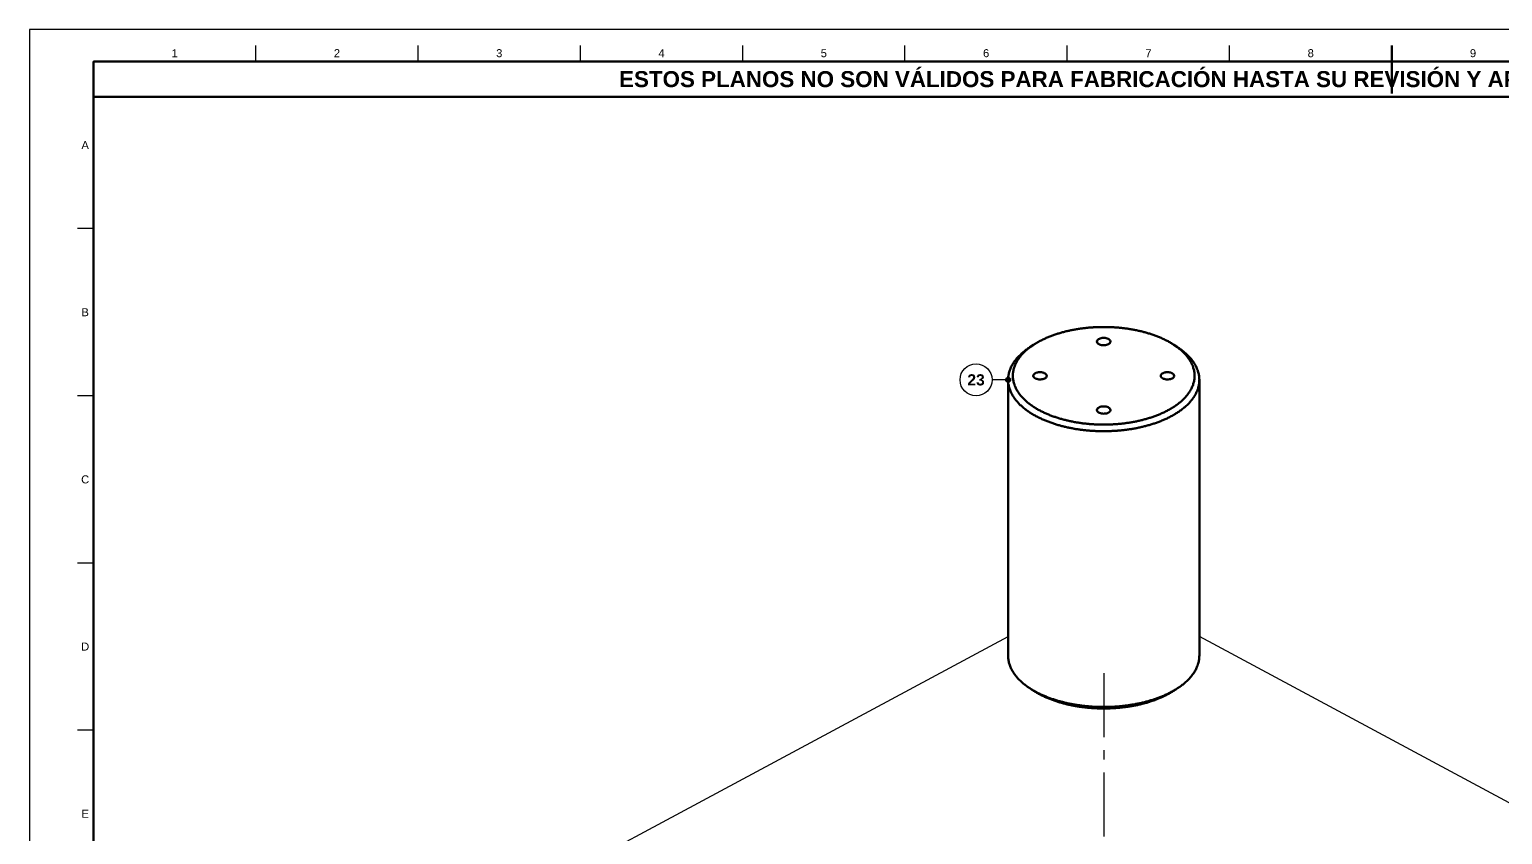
# Model space of a CAD drawing. Header units: millimetres. Extents: x 0 to 841, y 0 to 594.
# Drawn here: x 0 to 460.1, y 342.7 to 594 of the extents above; entities that cross this region are included whole.
import ezdxf
from ezdxf.enums import TextEntityAlignment as Align

# ---------------------------------------------------------------- set-up
doc = ezdxf.new("R2010")
doc.units = ezdxf.units.MM
doc.linetypes.add('EJE', pattern=[31, 20, -4, 3, -4])
for name, color, linetype, lineweight in [('ACH', 7, 'CONTINUOUS', 13), ('COTA', 7, 'CONTINUOUS', 25), ('EJE', 7, 'EJE', 25), ('FINA', 7, 'CONTINUOUS', 25), ('MARCO', 7, 'CONTINUOUS', 70), ('TXT', 7, 'CONTINUOUS', 25), ('VIS', 7, 'CONTINUOUS', 50)]:
    doc.layers.add(name, color=color, linetype=linetype, lineweight=lineweight)
doc.styles.add('STD', font='LiberationSans-Regular.ttf')
doc.styles.add('STDB', font='LiberationSans-Bold.ttf')

msp = doc.modelspace()

# ---------------------------------------------------------------- hatches: boundary and pattern name
at = {"layer": 'ACH'}
h = msp.add_hatch(color=7, dxfattribs=at)
h.dxf.hatch_style = 1
h.paths.add_polyline_path([(306.43, 484.63), (306.2, 485.19), (305.63, 485.43), (305.07, 485.19), (304.83, 484.63), (305.07, 484.06), (305.63, 483.83), (306.2, 484.06)])

# ---------------------------------------------------------------- linework, layer by layer
at = {"layer": 'COTA'}
msp.add_line((305.63, 484.63), (300.63, 484.63), dxfattribs=at)
msp.add_circle((305.63, 484.63), 0.8, dxfattribs=at)
at = {"layer": 'EJE'}
msp.add_line((335.5, 393.07), (335.5, 275.48), dxfattribs=at)
at = {"layer": 'FINA'}
for p, q in [((70.69, 584), (70.69, 589)), ((121.38, 584), (121.38, 589)), ((172.06, 584), (172.06, 589)), ((222.75, 584), (222.75, 589)), ((273.44, 584), (273.44, 589)), ((324.12, 584), (324.12, 589)), ((374.81, 584), (374.81, 589)), ((425.5, 584), (425.5, 589)), ((20, 531.82), (15, 531.82)), ((20, 479.64), (15, 479.64)), ((20, 427.45), (15, 427.45)), ((20, 375.27), (15, 375.27))]:
    msp.add_line(p, q, dxfattribs=at)
msp.add_lwpolyline([(0, 0), (841, 0), (841, 594), (0, 594)], close=True, dxfattribs=at)
for points in [[(357.39, 495.58), (357.14, 495.74), (356.88, 495.9), (356.63, 496.06), (356.37, 496.21), (356.11, 496.36), (355.85, 496.5), (355.59, 496.65), (355.32, 496.79), (355.06, 496.93), (354.79, 497.06), (354.52, 497.19), (354.25, 497.32), (353.98, 497.45), (353.71, 497.57), (353.44, 497.69), (353.16, 497.81), (352.89, 497.93), (352.61, 498.04), (352.33, 498.15), (352.05, 498.26), (351.77, 498.37), (351.49, 498.47), (351.21, 498.57), (350.93, 498.67), (350.65, 498.77), (350.36, 498.86), (350.08, 498.96), (349.8, 499.05), (349.51, 499.14), (349.22, 499.22), (348.94, 499.31), (348.65, 499.39), (348.36, 499.47), (348.07, 499.54), (347.78, 499.62), (347.49, 499.69), (347.2, 499.77), (346.91, 499.84), (346.62, 499.9), (346.33, 499.97), (346.04, 500.03), (345.74, 500.09), (345.45, 500.15), (345.16, 500.21), (344.86, 500.27), (344.57, 500.32), (344.28, 500.37), (343.98, 500.43), (343.69, 500.47), (343.39, 500.52), (343.1, 500.57), (342.8, 500.61), (342.5, 500.65), (342.21, 500.69), (341.91, 500.73), (341.61, 500.76), (341.32, 500.8), (341.02, 500.83), (340.72, 500.86), (340.43, 500.89), (340.13, 500.92), (339.83, 500.94), (339.53, 500.97), (339.23, 500.99), (338.94, 501.01), (338.64, 501.03), (338.34, 501.05), (338.04, 501.06), (337.74, 501.07), (337.44, 501.09), (337.14, 501.1), (336.85, 501.1), (336.55, 501.11), (336.25, 501.12), (335.95, 501.12), (335.65, 501.12), (335.35, 501.12), (335.05, 501.12), (334.75, 501.12), (334.45, 501.11), (334.15, 501.1), (333.86, 501.1), (333.56, 501.09), (333.26, 501.07), (332.96, 501.06), (332.66, 501.05), (332.36, 501.03), (332.06, 501.01), (331.77, 500.99), (331.47, 500.97), (331.17, 500.94), (330.87, 500.92), (330.57, 500.89), (330.28, 500.86), (329.98, 500.83), (329.68, 500.8), (329.39, 500.76), (329.09, 500.73), (328.79, 500.69), (328.5, 500.65), (328.2, 500.61), (327.9, 500.57), (327.61, 500.52), (327.31, 500.47), (327.02, 500.43), (326.72, 500.37), (326.43, 500.32), (326.14, 500.27), (325.84, 500.21), (325.55, 500.15), (325.26, 500.09), (324.96, 500.03), (324.67, 499.97), (324.38, 499.9), (324.09, 499.84), (323.8, 499.77), (323.51, 499.69), (323.22, 499.62), (322.93, 499.54), (322.64, 499.47), (322.35, 499.39), (322.06, 499.31), (321.78, 499.22), (321.49, 499.14), (321.2, 499.05), (320.92, 498.96), (320.64, 498.86), (320.35, 498.77), (320.07, 498.67), (319.79, 498.57), (319.51, 498.47), (319.23, 498.37), (318.95, 498.26), (318.67, 498.15), (318.39, 498.04), (318.11, 497.93), (317.84, 497.81), (317.56, 497.69), (317.29, 497.57), (317.02, 497.45), (316.75, 497.32), (316.48, 497.19), (316.21, 497.06), (315.94, 496.93), (315.68, 496.79), (315.41, 496.65), (315.15, 496.5), (314.89, 496.36), (314.63, 496.21), (314.37, 496.06), (314.12, 495.9), (313.86, 495.74), (313.61, 495.58)], [(333.38, 496.58), (333.46, 496.87), (333.64, 497.12), (333.88, 497.31), (334.15, 497.45), (334.44, 497.56), (334.74, 497.64), (335.04, 497.69), (335.35, 497.71), (335.65, 497.71), (335.96, 497.69), (336.26, 497.64), (336.56, 497.56), (336.85, 497.45), (337.12, 497.31), (337.36, 497.12), (337.54, 496.87), (337.62, 496.58)], [(312.46, 494.83), (312.21, 494.66), (311.95, 494.49), (311.7, 494.32), (311.46, 494.14), (311.21, 493.96), (310.97, 493.78), (310.73, 493.59), (310.49, 493.4), (310.26, 493.2), (310.03, 493), (309.8, 492.8), (309.58, 492.59), (309.36, 492.38), (309.14, 492.17), (308.93, 491.95), (308.72, 491.73), (308.51, 491.5), (308.31, 491.27), (308.12, 491.03), (307.93, 490.8), (307.75, 490.55), (307.57, 490.31), (307.39, 490.05), (307.23, 489.8), (307.07, 489.54), (306.91, 489.28), (306.77, 489.01), (306.63, 488.74), (306.5, 488.46), (306.38, 488.18), (306.26, 487.9), (306.15, 487.62), (306.06, 487.33), (305.97, 487.03), (305.89, 486.74), (305.82, 486.44), (305.77, 486.14), (305.72, 485.84), (305.68, 485.54), (305.65, 485.24), (305.64, 484.93), (305.63, 484.63)], [(313.61, 495.58), (313.36, 495.42), (313.12, 495.25), (312.87, 495.08), (312.63, 494.9), (312.39, 494.72), (312.15, 494.54), (311.91, 494.36), (311.68, 494.17), (311.45, 493.97), (311.23, 493.78), (311.01, 493.58), (310.79, 493.37), (310.57, 493.16), (310.36, 492.95), (310.15, 492.74), (309.95, 492.52), (309.75, 492.29), (309.56, 492.06), (309.37, 491.83), (309.19, 491.59), (309.01, 491.35), (308.84, 491.11), (308.68, 490.86), (308.52, 490.6), (308.37, 490.34), (308.22, 490.08), (308.08, 489.82), (307.96, 489.55), (307.83, 489.27), (307.72, 489), (307.62, 488.71), (307.52, 488.43), (307.44, 488.14), (307.36, 487.85), (307.3, 487.56), (307.24, 487.27), (307.2, 486.97), (307.16, 486.67), (307.14, 486.38), (307.13, 486.08), (307.13, 485.78), (307.14, 485.48), (307.16, 485.18), (307.19, 484.88), (307.23, 484.59), (307.28, 484.29), (307.34, 484), (307.42, 483.71), (307.5, 483.42), (307.59, 483.14), (307.69, 482.85), (307.8, 482.58), (307.92, 482.3), (308.05, 482.03), (308.18, 481.76), (308.33, 481.5), (308.48, 481.24), (308.63, 480.99), (308.8, 480.73), (308.97, 480.49), (309.14, 480.25), (309.32, 480.01), (309.51, 479.77), (309.7, 479.54), (309.9, 479.32), (310.1, 479.1), (310.31, 478.88), (310.52, 478.67), (310.73, 478.46), (310.95, 478.25), (311.17, 478.05), (311.39, 477.85), (311.62, 477.66), (311.85, 477.47), (312.09, 477.28), (312.32, 477.1), (312.56, 476.92), (312.81, 476.74), (313.05, 476.57), (313.3, 476.4), (313.55, 476.24), (313.8, 476.07), (314.05, 475.91), (314.31, 475.76), (314.56, 475.6), (314.82, 475.45), (315.08, 475.31), (315.35, 475.16), (315.61, 475.02), (315.88, 474.88), (316.14, 474.75), (316.41, 474.62), (316.68, 474.49), (316.95, 474.36), (317.22, 474.23), (317.5, 474.11), (317.77, 473.99), (318.05, 473.88), (318.32, 473.76), (318.6, 473.65), (318.88, 473.54), (319.16, 473.43), (319.44, 473.33), (319.72, 473.23), (320, 473.13), (320.29, 473.03), (320.57, 472.93), (320.85, 472.84), (321.14, 472.75), (321.42, 472.66), (321.71, 472.57), (322, 472.49), (322.29, 472.41), (322.57, 472.33), (322.86, 472.25), (323.15, 472.17), (323.44, 472.1), (323.73, 472.02), (324.02, 471.95), (324.32, 471.89), (324.61, 471.82), (324.9, 471.76), (325.19, 471.69), (325.49, 471.63), (325.78, 471.58), (326.07, 471.52), (326.37, 471.46), (326.66, 471.41), (326.96, 471.36), (327.25, 471.31), (327.55, 471.26), (327.84, 471.22), (328.14, 471.17), (328.44, 471.13), (328.73, 471.09), (329.03, 471.05), (329.33, 471.02), (329.62, 470.98), (329.92, 470.95), (330.22, 470.92), (330.52, 470.89), (330.82, 470.86), (331.11, 470.84), (331.41, 470.81), (331.71, 470.79), (332.01, 470.77), (332.31, 470.75), (332.61, 470.73), (332.91, 470.72), (333.2, 470.7), (333.5, 470.69), (333.8, 470.68), (334.1, 470.67), (334.4, 470.66), (334.7, 470.66), (335, 470.66), (335.3, 470.65), (335.6, 470.65), (335.9, 470.65), (336.2, 470.66), (336.5, 470.66), (336.8, 470.67), (337.09, 470.68), (337.39, 470.69), (337.69, 470.7), (337.99, 470.71), (338.29, 470.73), (338.59, 470.74), (338.89, 470.76), (339.19, 470.78), (339.49, 470.8), (339.78, 470.83), (340.08, 470.85), (340.38, 470.88), (340.68, 470.91), (340.98, 470.94), (341.27, 470.97), (341.57, 471.01), (341.87, 471.04), (342.17, 471.08), (342.46, 471.12), (342.76, 471.16), (343.05, 471.2), (343.35, 471.25), (343.65, 471.29), (343.94, 471.34), (344.24, 471.39), (344.53, 471.45), (344.83, 471.5), (345.12, 471.56), (345.41, 471.61), (345.71, 471.67), (346, 471.73), (346.29, 471.8), (346.58, 471.86), (346.88, 471.93), (347.17, 472), (347.46, 472.07), (347.75, 472.15), (348.04, 472.22), (348.33, 472.3), (348.62, 472.38), (348.9, 472.46), (349.19, 472.54), (349.48, 472.63), (349.76, 472.72), (350.05, 472.81), (350.33, 472.9), (350.62, 473), (350.9, 473.09), (351.18, 473.19), (351.46, 473.29), (351.75, 473.4), (352.03, 473.5), (352.3, 473.61), (352.58, 473.72), (352.86, 473.84), (353.13, 473.95), (353.41, 474.07), (353.68, 474.19), (353.96, 474.32), (354.23, 474.44), (354.5, 474.57), (354.77, 474.7), (355.03, 474.84), (355.3, 474.98), (355.56, 475.12)], [(313.61, 495.58), (312.46, 494.83)], [(337, 495.77), (336.7, 495.64), (336.4, 495.55), (336.09, 495.49), (335.77, 495.45), (335.45, 495.44), (335.13, 495.46), (334.81, 495.5), (334.5, 495.58), (334.2, 495.68), (333.91, 495.83), (333.66, 496.02), (333.46, 496.27), (333.38, 496.58)], [(337.62, 496.58), (337.59, 496.4), (337.52, 496.24), (337.42, 496.1), (337.29, 495.97), (337.15, 495.87), (337, 495.77)], [(355.56, 475.12), (355.83, 475.26), (356.09, 475.41), (356.35, 475.55), (356.61, 475.71), (356.87, 475.86), (357.12, 476.02), (357.37, 476.18), (357.63, 476.35), (357.87, 476.52), (358.12, 476.69), (358.36, 476.87), (358.61, 477.05), (358.84, 477.23), (359.08, 477.41), (359.31, 477.6), (359.54, 477.8), (359.77, 477.99), (359.99, 478.2), (360.21, 478.4), (360.43, 478.61), (360.64, 478.82), (360.85, 479.04), (361.05, 479.26), (361.25, 479.49), (361.44, 479.72), (361.63, 479.95), (361.81, 480.19), (361.99, 480.43), (362.16, 480.68), (362.33, 480.93), (362.49, 481.18), (362.64, 481.44), (362.79, 481.71), (362.92, 481.97), (363.05, 482.24), (363.17, 482.52), (363.29, 482.8), (363.39, 483.08), (363.48, 483.37), (363.57, 483.65), (363.64, 483.95), (363.71, 484.24), (363.76, 484.53), (363.81, 484.83), (363.84, 485.13), (363.86, 485.43), (363.87, 485.73), (363.87, 486.03), (363.86, 486.33), (363.84, 486.63), (363.81, 486.93), (363.77, 487.23), (363.71, 487.52), (363.65, 487.82), (363.57, 488.11), (363.49, 488.39), (363.39, 488.68), (363.29, 488.96), (363.18, 489.24), (363.06, 489.52), (362.93, 489.79), (362.79, 490.06), (362.65, 490.32), (362.5, 490.58), (362.34, 490.83), (362.17, 491.08), (362, 491.33), (361.82, 491.57), (361.64, 491.81), (361.45, 492.05), (361.26, 492.28), (361.06, 492.5), (360.86, 492.72), (360.65, 492.94), (360.44, 493.15), (360.22, 493.36), (360, 493.57), (359.78, 493.77), (359.55, 493.97), (359.32, 494.16), (359.09, 494.35), (358.86, 494.54), (358.62, 494.72), (358.38, 494.9), (358.13, 495.08), (357.89, 495.25), (357.64, 495.42), (357.39, 495.58)], [(357.39, 495.58), (358.54, 494.83)], [(365.37, 484.63), (365.36, 484.93), (365.35, 485.24), (365.32, 485.54), (365.28, 485.84), (365.23, 486.14), (365.18, 486.44), (365.11, 486.74), (365.03, 487.03), (364.94, 487.33), (364.85, 487.62), (364.74, 487.9), (364.62, 488.18), (364.5, 488.46), (364.37, 488.74), (364.23, 489.01), (364.09, 489.28), (363.93, 489.54), (363.77, 489.8), (363.61, 490.05), (363.43, 490.31), (363.25, 490.55), (363.07, 490.8), (362.88, 491.03), (362.69, 491.27), (362.49, 491.5), (362.28, 491.73), (362.07, 491.95), (361.86, 492.17), (361.64, 492.38), (361.42, 492.59), (361.2, 492.8), (360.97, 493), (360.74, 493.2), (360.51, 493.4), (360.27, 493.59), (360.03, 493.78), (359.79, 493.96), (359.54, 494.14), (359.3, 494.32), (359.05, 494.49), (358.79, 494.66), (358.54, 494.83)], [(305.63, 484.63), (305.64, 484.33), (305.65, 484.03), (305.68, 483.73), (305.71, 483.43), (305.76, 483.14), (305.82, 482.84), (305.88, 482.55), (305.96, 482.26), (306.04, 481.97), (306.14, 481.69), (306.24, 481.41), (306.35, 481.13), (306.47, 480.85), (306.6, 480.58), (306.73, 480.32), (306.87, 480.05), (307.02, 479.79), (307.18, 479.54), (307.34, 479.28), (307.51, 479.03), (307.68, 478.79), (307.86, 478.55), (308.04, 478.31), (308.23, 478.08), (308.43, 477.85), (308.63, 477.63), (308.83, 477.41), (309.04, 477.19), (309.25, 476.98), (309.46, 476.77), (309.68, 476.57), (309.9, 476.36), (310.13, 476.17), (310.36, 475.97), (310.59, 475.78), (310.82, 475.6), (311.06, 475.41), (311.3, 475.23), (311.54, 475.05), (311.78, 474.88), (312.03, 474.71), (312.28, 474.54), (312.53, 474.38), (312.78, 474.22), (313.04, 474.06), (313.29, 473.9), (313.55, 473.75), (313.81, 473.6), (314.07, 473.46), (314.33, 473.31), (314.6, 473.17), (314.86, 473.03), (315.13, 472.9), (315.4, 472.77), (315.67, 472.64), (315.94, 472.51), (316.21, 472.38), (316.49, 472.26), (316.76, 472.14), (317.04, 472.02), (317.31, 471.91), (317.59, 471.79), (317.87, 471.68), (318.15, 471.58), (318.43, 471.47), (318.71, 471.37), (318.99, 471.26), (319.27, 471.16), (319.56, 471.07), (319.84, 470.97), (320.13, 470.88), (320.41, 470.79), (320.7, 470.7), (320.98, 470.61), (321.27, 470.53), (321.56, 470.45), (321.85, 470.36), (322.14, 470.29), (322.43, 470.21), (322.72, 470.13), (323.01, 470.06), (323.3, 469.99), (323.59, 469.92), (323.88, 469.85), (324.17, 469.79), (324.47, 469.73), (324.76, 469.66), (325.05, 469.6), (325.35, 469.55), (325.64, 469.49), (325.94, 469.44), (326.23, 469.38), (326.53, 469.33), (326.82, 469.28), (327.12, 469.24), (327.41, 469.19), (327.71, 469.15), (328.01, 469.1), (328.3, 469.06), (328.6, 469.03), (328.9, 468.99), (329.2, 468.95), (329.49, 468.92), (329.79, 468.89), (330.09, 468.86), (330.39, 468.83), (330.69, 468.8), (330.98, 468.78), (331.28, 468.75), (331.58, 468.73), (331.88, 468.71), (332.18, 468.69), (332.48, 468.67), (332.78, 468.66), (333.08, 468.64), (333.38, 468.63), (333.68, 468.62), (333.98, 468.61), (334.28, 468.6), (334.57, 468.6), (334.87, 468.59), (335.17, 468.59), (335.47, 468.59), (335.77, 468.59), (336.07, 468.59), (336.37, 468.6), (336.67, 468.6), (336.97, 468.61), (337.27, 468.62), (337.57, 468.63), (337.87, 468.64), (338.17, 468.66), (338.47, 468.67), (338.77, 468.69), (339.07, 468.71), (339.37, 468.73), (339.66, 468.75), (339.96, 468.77), (340.26, 468.8), (340.56, 468.82), (340.86, 468.85), (341.16, 468.88), (341.45, 468.91), (341.75, 468.95), (342.05, 468.98), (342.35, 469.02), (342.64, 469.06), (342.94, 469.1), (343.24, 469.14), (343.53, 469.18), (343.83, 469.23), (344.13, 469.27), (344.42, 469.32), (344.72, 469.37), (345.01, 469.43), (345.31, 469.48), (345.6, 469.54), (345.89, 469.59), (346.19, 469.65), (346.48, 469.71), (346.77, 469.78), (347.07, 469.84), (347.36, 469.91), (347.65, 469.98), (347.94, 470.05), (348.23, 470.12), (348.52, 470.2), (348.81, 470.27), (349.1, 470.35), (349.39, 470.43), (349.68, 470.51), (349.97, 470.6), (350.25, 470.68), (350.54, 470.77), (350.82, 470.86), (351.11, 470.96), (351.39, 471.05), (351.68, 471.15), (351.96, 471.25), (352.24, 471.35), (352.52, 471.45), (352.8, 471.56), (353.08, 471.66), (353.36, 471.77), (353.64, 471.89), (353.92, 472), (354.19, 472.12), (354.47, 472.24), (354.74, 472.36), (355.01, 472.49), (355.28, 472.61), (355.55, 472.74), (355.82, 472.88), (356.09, 473.01), (356.36, 473.15), (356.62, 473.29)], [(305.63, 484.63), (305.63, 398.53)], [(313.47, 485.89), (313.55, 486.18), (313.73, 486.43), (313.97, 486.62), (314.24, 486.76), (314.53, 486.87), (314.82, 486.95), (315.13, 487), (315.43, 487.02), (315.74, 487.02), (316.05, 487), (316.35, 486.95), (316.65, 486.87), (316.94, 486.76), (317.21, 486.62), (317.45, 486.43), (317.63, 486.18), (317.7, 485.89)], [(317.08, 485.08), (316.79, 484.95), (316.49, 484.86), (316.17, 484.8), (315.86, 484.76), (315.54, 484.75), (315.22, 484.77), (314.9, 484.81), (314.59, 484.89), (314.29, 484.99), (314, 485.14), (313.75, 485.33), (313.55, 485.58), (313.47, 485.89)], [(317.7, 485.89), (317.68, 485.71), (317.61, 485.55), (317.5, 485.41), (317.38, 485.28), (317.24, 485.18), (317.08, 485.08)], [(353.3, 485.89), (353.37, 486.18), (353.55, 486.43), (353.79, 486.62), (354.06, 486.76), (354.35, 486.87), (354.65, 486.95), (354.95, 487), (355.26, 487.02), (355.57, 487.02), (355.87, 487), (356.18, 486.95), (356.47, 486.87), (356.76, 486.76), (357.03, 486.62), (357.27, 486.43), (357.45, 486.18), (357.53, 485.89)], [(356.91, 485.08), (356.62, 484.95), (356.31, 484.86), (356, 484.8), (355.68, 484.76), (355.36, 484.75), (355.04, 484.77), (354.72, 484.81), (354.41, 484.89), (354.11, 484.99), (353.83, 485.14), (353.57, 485.33), (353.38, 485.58), (353.3, 485.89)], [(356.62, 473.29), (356.88, 473.43), (357.15, 473.58), (357.41, 473.73), (357.67, 473.88), (357.92, 474.03), (358.18, 474.19), (358.43, 474.35), (358.69, 474.52), (358.94, 474.69), (359.18, 474.86), (359.43, 475.03), (359.67, 475.21), (359.91, 475.39), (360.15, 475.57), (360.38, 475.76), (360.62, 475.95), (360.85, 476.14), (361.07, 476.34), (361.3, 476.54), (361.52, 476.75), (361.73, 476.96), (361.94, 477.17), (362.15, 477.39), (362.36, 477.61), (362.56, 477.83), (362.75, 478.06), (362.94, 478.3), (363.13, 478.53), (363.31, 478.77), (363.48, 479.02), (363.65, 479.27), (363.81, 479.52), (363.97, 479.78), (364.12, 480.04), (364.26, 480.3), (364.4, 480.57), (364.52, 480.84), (364.64, 481.12), (364.76, 481.4), (364.86, 481.68), (364.95, 481.96), (365.04, 482.25), (365.11, 482.54), (365.18, 482.84), (365.24, 483.13), (365.28, 483.43), (365.32, 483.73), (365.35, 484.03), (365.36, 484.33), (365.37, 484.63)], [(357.53, 485.89), (357.5, 485.71), (357.43, 485.55), (357.33, 485.41), (357.2, 485.28), (357.06, 485.18), (356.91, 485.08)], [(365.37, 484.63), (365.37, 398.53)], [(333.38, 475.2), (333.46, 475.49), (333.64, 475.74), (333.88, 475.93), (334.15, 476.07), (334.44, 476.18), (334.74, 476.26), (335.04, 476.31), (335.35, 476.33), (335.65, 476.33), (335.96, 476.31), (336.26, 476.26), (336.56, 476.18), (336.85, 476.07), (337.12, 475.93), (337.36, 475.74), (337.54, 475.49), (337.62, 475.2)], [(337, 474.39), (336.7, 474.26), (336.4, 474.17), (336.09, 474.11), (335.77, 474.07), (335.45, 474.06), (335.13, 474.08), (334.81, 474.12), (334.5, 474.2), (334.2, 474.3), (333.91, 474.45), (333.66, 474.64), (333.46, 474.89), (333.38, 475.2)], [(337.62, 475.2), (337.59, 475.02), (337.52, 474.86), (337.42, 474.72), (337.29, 474.59), (337.15, 474.48), (337, 474.39)], [(71.5, 278.84), (305.63, 404.55)], [(599.5, 278.84), (365.37, 404.55)], [(305.63, 398.53), (305.64, 398.23), (305.65, 397.92), (305.68, 397.62), (305.72, 397.32), (305.77, 397.02), (305.82, 396.72), (305.89, 396.42), (305.97, 396.13), (306.06, 395.83), (306.15, 395.55), (306.26, 395.26), (306.38, 394.98), (306.5, 394.7), (306.63, 394.42), (306.77, 394.15), (306.91, 393.88), (307.07, 393.62), (307.23, 393.36), (307.39, 393.11), (307.57, 392.85), (307.75, 392.61), (307.93, 392.37), (308.12, 392.13), (308.31, 391.89), (308.51, 391.66), (308.72, 391.43), (308.93, 391.21), (309.14, 390.99), (309.36, 390.78), (309.58, 390.57), (309.8, 390.36), (310.03, 390.16), (310.26, 389.96), (310.49, 389.77), (310.73, 389.57), (310.97, 389.39), (311.21, 389.2), (311.46, 389.02), (311.7, 388.84), (311.95, 388.67), (312.21, 388.5), (312.46, 388.33)], [(358.54, 388.33), (358.79, 388.5), (359.05, 388.67), (359.3, 388.84), (359.54, 389.02), (359.79, 389.2), (360.03, 389.39), (360.27, 389.57), (360.51, 389.77), (360.74, 389.96), (360.97, 390.16), (361.2, 390.36), (361.42, 390.57), (361.64, 390.78), (361.86, 390.99), (362.07, 391.21), (362.28, 391.43), (362.49, 391.66), (362.69, 391.89), (362.88, 392.13), (363.07, 392.37), (363.25, 392.61), (363.43, 392.85), (363.61, 393.11), (363.77, 393.36), (363.93, 393.62), (364.09, 393.88), (364.23, 394.15), (364.37, 394.42), (364.5, 394.7), (364.62, 394.98), (364.74, 395.26), (364.85, 395.55), (364.94, 395.83), (365.03, 396.13), (365.11, 396.42), (365.18, 396.72), (365.23, 397.02), (365.28, 397.32), (365.32, 397.62), (365.35, 397.92), (365.36, 398.23), (365.37, 398.53)], [(312.46, 388.33), (312.71, 388.17), (312.97, 388.01), (313.22, 387.85), (313.48, 387.7), (313.74, 387.55), (314, 387.4), (314.27, 387.26), (314.53, 387.11), (314.8, 386.97), (315.06, 386.84), (315.33, 386.7), (315.6, 386.57), (315.87, 386.45), (316.15, 386.32), (316.42, 386.2), (316.69, 386.07), (316.97, 385.96), (317.25, 385.84), (317.53, 385.73), (317.8, 385.62), (318.08, 385.51), (318.36, 385.4), (318.65, 385.29), (318.93, 385.19), (319.21, 385.09), (319.49, 384.99), (319.78, 384.9), (320.06, 384.81), (320.35, 384.71), (320.64, 384.62), (320.92, 384.54), (321.21, 384.45), (321.5, 384.37), (321.79, 384.29), (322.08, 384.21), (322.37, 384.13), (322.66, 384.06), (322.95, 383.98), (323.24, 383.91), (323.53, 383.84), (323.82, 383.77), (324.12, 383.71), (324.41, 383.64), (324.7, 383.58), (325, 383.52), (325.29, 383.46), (325.59, 383.41), (325.88, 383.35), (326.18, 383.3), (326.47, 383.25), (326.77, 383.2), (327.07, 383.15), (327.36, 383.1), (327.66, 383.06), (327.96, 383.02), (328.25, 382.98), (328.55, 382.94), (328.85, 382.9), (329.15, 382.86), (329.45, 382.83), (329.74, 382.8), (330.04, 382.77), (330.34, 382.74), (330.64, 382.71), (330.94, 382.69), (331.24, 382.66), (331.54, 382.64), (331.84, 382.62), (332.14, 382.6), (332.44, 382.58), (332.74, 382.57), (333.04, 382.55), (333.34, 382.54), (333.64, 382.53), (333.94, 382.52), (334.24, 382.51), (334.54, 382.51), (334.84, 382.5), (335.14, 382.5), (335.44, 382.5), (335.74, 382.5), (336.04, 382.5), (336.34, 382.5), (336.64, 382.51), (336.94, 382.52), (337.24, 382.52), (337.54, 382.53), (337.84, 382.55), (338.14, 382.56), (338.44, 382.58), (338.73, 382.59), (339.03, 382.61), (339.33, 382.63), (339.63, 382.65), (339.93, 382.67), (340.23, 382.7), (340.53, 382.73), (340.83, 382.75), (341.13, 382.78), (341.43, 382.82), (341.72, 382.85), (342.02, 382.88), (342.32, 382.92), (342.62, 382.96), (342.92, 383), (343.21, 383.04), (343.51, 383.08), (343.81, 383.13), (344.1, 383.18), (344.4, 383.23), (344.69, 383.28), (344.99, 383.33), (345.29, 383.38), (345.58, 383.44), (345.88, 383.5), (346.17, 383.56), (346.46, 383.62), (346.76, 383.68), (347.05, 383.74), (347.34, 383.81), (347.63, 383.88), (347.93, 383.95), (348.22, 384.02), (348.51, 384.1), (348.8, 384.17), (349.09, 384.25), (349.38, 384.33), (349.67, 384.42), (349.95, 384.5), (350.24, 384.59), (350.53, 384.67), (350.81, 384.77), (351.1, 384.86), (351.38, 384.95), (351.67, 385.05), (351.95, 385.15), (352.23, 385.25), (352.52, 385.35), (352.8, 385.46), (353.08, 385.57), (353.36, 385.68), (353.63, 385.79), (353.91, 385.91), (354.19, 386.02), (354.46, 386.14), (354.74, 386.27), (355.01, 386.39), (355.28, 386.52), (355.55, 386.65), (355.82, 386.78), (356.09, 386.92), (356.35, 387.05), (356.62, 387.19)], [(313.61, 387.58), (312.46, 388.33)], [(313.61, 387.58), (313.86, 387.42), (314.12, 387.26), (314.37, 387.1), (314.63, 386.95), (314.89, 386.8), (315.15, 386.66), (315.41, 386.51), (315.68, 386.37), (315.94, 386.24), (316.21, 386.1), (316.48, 385.97), (316.75, 385.84), (317.02, 385.71), (317.29, 385.59), (317.56, 385.47), (317.84, 385.35), (318.11, 385.24), (318.39, 385.12), (318.66, 385.01), (318.94, 384.9), (319.22, 384.8), (319.5, 384.69), (319.78, 384.59), (320.07, 384.49), (320.35, 384.39), (320.63, 384.3), (320.92, 384.21), (321.2, 384.12), (321.49, 384.03), (321.77, 383.94), (322.06, 383.86), (322.35, 383.78), (322.63, 383.7), (322.92, 383.62), (323.21, 383.54), (323.5, 383.47), (323.79, 383.4), (324.08, 383.33), (324.37, 383.26), (324.66, 383.19), (324.96, 383.13), (325.25, 383.07), (325.54, 383.01), (325.83, 382.95), (326.13, 382.89), (326.42, 382.84), (326.72, 382.79), (327.01, 382.74), (327.3, 382.69), (327.6, 382.64), (327.9, 382.6), (328.19, 382.55), (328.49, 382.51), (328.78, 382.47), (329.08, 382.43), (329.38, 382.4), (329.67, 382.36), (329.97, 382.33), (330.27, 382.3), (330.56, 382.27), (330.86, 382.24), (331.16, 382.22), (331.46, 382.19), (331.75, 382.17), (332.05, 382.15), (332.35, 382.13), (332.65, 382.12), (332.95, 382.1), (333.25, 382.09), (333.54, 382.08), (333.84, 382.07), (334.14, 382.06), (334.44, 382.05), (334.74, 382.04), (335.04, 382.04), (335.34, 382.04), (335.64, 382.04), (335.93, 382.04), (336.23, 382.04), (336.53, 382.05), (336.83, 382.06), (337.13, 382.06), (337.43, 382.07), (337.73, 382.09), (338.03, 382.1), (338.32, 382.11), (338.62, 382.13), (338.92, 382.15), (339.22, 382.17), (339.52, 382.19), (339.81, 382.22), (340.11, 382.24), (340.41, 382.27), (340.71, 382.3), (341, 382.33), (341.3, 382.36), (341.6, 382.4), (341.89, 382.43), (342.19, 382.47), (342.49, 382.51), (342.78, 382.55), (343.08, 382.59), (343.37, 382.64), (343.67, 382.68), (343.96, 382.73), (344.26, 382.78), (344.55, 382.84), (344.85, 382.89), (345.14, 382.95), (345.43, 383), (345.73, 383.06), (346.02, 383.12), (346.31, 383.19), (346.6, 383.25), (346.89, 383.32), (347.18, 383.39), (347.47, 383.46), (347.76, 383.54), (348.05, 383.61), (348.34, 383.69), (348.63, 383.77), (348.92, 383.85), (349.2, 383.93), (349.49, 384.02), (349.77, 384.11), (350.06, 384.2), (350.34, 384.29), (350.63, 384.38), (350.91, 384.48), (351.19, 384.58), (351.47, 384.68), (351.75, 384.79), (352.03, 384.89), (352.31, 385), (352.59, 385.11), (352.86, 385.22), (353.14, 385.34), (353.41, 385.46), (353.69, 385.58), (353.96, 385.7), (354.23, 385.83), (354.5, 385.96), (354.77, 386.09), (355.03, 386.22), (355.3, 386.36), (355.56, 386.5)], [(355.56, 386.5), (355.83, 386.65), (356.09, 386.79), (356.36, 386.94), (356.62, 387.1), (356.88, 387.25), (357.13, 387.42), (357.39, 387.58)], [(356.62, 387.19), (356.9, 387.35), (357.18, 387.5), (357.45, 387.66), (357.73, 387.82), (358, 387.99), (358.27, 388.16), (358.54, 388.33)], [(357.39, 387.58), (358.54, 388.33)]]:
    msp.add_lwpolyline(points, dxfattribs=at)
msp.add_circle((295.63, 484.63), 5, dxfattribs=at)
at = {"layer": 'MARCO'}
msp.add_line((425.5, 589), (425.5, 574), dxfattribs=at)
for points in [[(20, 10), (831, 10), (831, 584), (20, 584)], [(20, 573), (831, 573), (831, 584), (20, 584)]]:
    msp.add_lwpolyline(points, close=True, dxfattribs=at)
at = {"layer": 'VIS'}
for points in [[(357.39, 495.58), (357.14, 495.74), (356.88, 495.9), (356.63, 496.06), (356.37, 496.21), (356.11, 496.36), (355.85, 496.5), (355.59, 496.65), (355.32, 496.79), (355.06, 496.93), (354.79, 497.06), (354.52, 497.19), (354.25, 497.32), (353.98, 497.45), (353.71, 497.57), (353.44, 497.69), (353.16, 497.81), (352.89, 497.93), (352.61, 498.04), (352.33, 498.15), (352.05, 498.26), (351.77, 498.37), (351.49, 498.47), (351.21, 498.57), (350.93, 498.67), (350.65, 498.77), (350.36, 498.86), (350.08, 498.96), (349.8, 499.05), (349.51, 499.14), (349.22, 499.22), (348.94, 499.31), (348.65, 499.39), (348.36, 499.47), (348.07, 499.54), (347.78, 499.62), (347.49, 499.69), (347.2, 499.77), (346.91, 499.84), (346.62, 499.9), (346.33, 499.97), (346.04, 500.03), (345.74, 500.09), (345.45, 500.15), (345.16, 500.21), (344.86, 500.27), (344.57, 500.32), (344.28, 500.37), (343.98, 500.43), (343.69, 500.47), (343.39, 500.52), (343.1, 500.57), (342.8, 500.61), (342.5, 500.65), (342.21, 500.69), (341.91, 500.73), (341.61, 500.76), (341.32, 500.8), (341.02, 500.83), (340.72, 500.86), (340.43, 500.89), (340.13, 500.92), (339.83, 500.94), (339.53, 500.97), (339.23, 500.99), (338.94, 501.01), (338.64, 501.03), (338.34, 501.05), (338.04, 501.06), (337.74, 501.07), (337.44, 501.09), (337.14, 501.1), (336.85, 501.1), (336.55, 501.11), (336.25, 501.12), (335.95, 501.12), (335.65, 501.12), (335.35, 501.12), (335.05, 501.12), (334.75, 501.12), (334.45, 501.11), (334.15, 501.1), (333.86, 501.1), (333.56, 501.09), (333.26, 501.07), (332.96, 501.06), (332.66, 501.05), (332.36, 501.03), (332.06, 501.01), (331.77, 500.99), (331.47, 500.97), (331.17, 500.94), (330.87, 500.92), (330.57, 500.89), (330.28, 500.86), (329.98, 500.83), (329.68, 500.8), (329.39, 500.76), (329.09, 500.73), (328.79, 500.69), (328.5, 500.65), (328.2, 500.61), (327.9, 500.57), (327.61, 500.52), (327.31, 500.47), (327.02, 500.43), (326.72, 500.37), (326.43, 500.32), (326.14, 500.27), (325.84, 500.21), (325.55, 500.15), (325.26, 500.09), (324.96, 500.03), (324.67, 499.97), (324.38, 499.9), (324.09, 499.84), (323.8, 499.77), (323.51, 499.69), (323.22, 499.62), (322.93, 499.54), (322.64, 499.47), (322.35, 499.39), (322.06, 499.31), (321.78, 499.22), (321.49, 499.14), (321.2, 499.05), (320.92, 498.96), (320.64, 498.86), (320.35, 498.77), (320.07, 498.67), (319.79, 498.57), (319.51, 498.47), (319.23, 498.37), (318.95, 498.26), (318.67, 498.15), (318.39, 498.04), (318.11, 497.93), (317.84, 497.81), (317.56, 497.69), (317.29, 497.57), (317.02, 497.45), (316.75, 497.32), (316.48, 497.19), (316.21, 497.06), (315.94, 496.93), (315.68, 496.79), (315.41, 496.65), (315.15, 496.5), (314.89, 496.36), (314.63, 496.21), (314.37, 496.06), (314.12, 495.9), (313.86, 495.74), (313.61, 495.58)], [(333.38, 496.58), (333.46, 496.87), (333.64, 497.12), (333.88, 497.31), (334.15, 497.45), (334.44, 497.56), (334.74, 497.64), (335.04, 497.69), (335.35, 497.71), (335.65, 497.71), (335.96, 497.69), (336.26, 497.64), (336.56, 497.56), (336.85, 497.45), (337.12, 497.31), (337.36, 497.12), (337.54, 496.87), (337.62, 496.58)], [(312.46, 494.83), (312.21, 494.66), (311.95, 494.49), (311.7, 494.32), (311.46, 494.14), (311.21, 493.96), (310.97, 493.78), (310.73, 493.59), (310.49, 493.4), (310.26, 493.2), (310.03, 493), (309.8, 492.8), (309.58, 492.59), (309.36, 492.38), (309.14, 492.17), (308.93, 491.95), (308.72, 491.73), (308.51, 491.5), (308.31, 491.27), (308.12, 491.03), (307.93, 490.8), (307.75, 490.55), (307.57, 490.31), (307.39, 490.05), (307.23, 489.8), (307.07, 489.54), (306.91, 489.28), (306.77, 489.01), (306.63, 488.74), (306.5, 488.46), (306.38, 488.18), (306.26, 487.9), (306.15, 487.62), (306.06, 487.33), (305.97, 487.03), (305.89, 486.74), (305.82, 486.44), (305.77, 486.14), (305.72, 485.84), (305.68, 485.54), (305.65, 485.24), (305.64, 484.93), (305.63, 484.63)], [(313.61, 495.58), (313.36, 495.42), (313.12, 495.25), (312.87, 495.08), (312.63, 494.9), (312.39, 494.72), (312.15, 494.54), (311.91, 494.36), (311.68, 494.17), (311.45, 493.97), (311.23, 493.78), (311.01, 493.58), (310.79, 493.37), (310.57, 493.16), (310.36, 492.95), (310.15, 492.74), (309.95, 492.52), (309.75, 492.29), (309.56, 492.06), (309.37, 491.83), (309.19, 491.59), (309.01, 491.35), (308.84, 491.11), (308.68, 490.86), (308.52, 490.6), (308.37, 490.34), (308.22, 490.08), (308.08, 489.82), (307.96, 489.55), (307.83, 489.27), (307.72, 489), (307.62, 488.71), (307.52, 488.43), (307.44, 488.14), (307.36, 487.85), (307.3, 487.56), (307.24, 487.27), (307.2, 486.97), (307.16, 486.67), (307.14, 486.38), (307.13, 486.08), (307.13, 485.78), (307.14, 485.48), (307.16, 485.18), (307.19, 484.88), (307.23, 484.59), (307.28, 484.29), (307.34, 484), (307.42, 483.71), (307.5, 483.42), (307.59, 483.14), (307.69, 482.85), (307.8, 482.58), (307.92, 482.3), (308.05, 482.03), (308.18, 481.76), (308.33, 481.5), (308.48, 481.24), (308.63, 480.99), (308.8, 480.73), (308.97, 480.49), (309.14, 480.25), (309.32, 480.01), (309.51, 479.77), (309.7, 479.54), (309.9, 479.32), (310.1, 479.1), (310.31, 478.88), (310.52, 478.67), (310.73, 478.46), (310.95, 478.25), (311.17, 478.05), (311.39, 477.85), (311.62, 477.66), (311.85, 477.47), (312.09, 477.28), (312.32, 477.1), (312.56, 476.92), (312.81, 476.74), (313.05, 476.57), (313.3, 476.4), (313.55, 476.24), (313.8, 476.07), (314.05, 475.91), (314.31, 475.76), (314.56, 475.6), (314.82, 475.45), (315.08, 475.31), (315.35, 475.16), (315.61, 475.02), (315.88, 474.88), (316.14, 474.75), (316.41, 474.62), (316.68, 474.49), (316.95, 474.36), (317.22, 474.23), (317.5, 474.11), (317.77, 473.99), (318.05, 473.88), (318.32, 473.76), (318.6, 473.65), (318.88, 473.54), (319.16, 473.43), (319.44, 473.33), (319.72, 473.23), (320, 473.13), (320.29, 473.03), (320.57, 472.93), (320.85, 472.84), (321.14, 472.75), (321.42, 472.66), (321.71, 472.57), (322, 472.49), (322.29, 472.41), (322.57, 472.33), (322.86, 472.25), (323.15, 472.17), (323.44, 472.1), (323.73, 472.02), (324.02, 471.95), (324.32, 471.89), (324.61, 471.82), (324.9, 471.76), (325.19, 471.69), (325.49, 471.63), (325.78, 471.58), (326.07, 471.52), (326.37, 471.46), (326.66, 471.41), (326.96, 471.36), (327.25, 471.31), (327.55, 471.26), (327.84, 471.22), (328.14, 471.17), (328.44, 471.13), (328.73, 471.09), (329.03, 471.05), (329.33, 471.02), (329.62, 470.98), (329.92, 470.95), (330.22, 470.92), (330.52, 470.89), (330.82, 470.86), (331.11, 470.84), (331.41, 470.81), (331.71, 470.79), (332.01, 470.77), (332.31, 470.75), (332.61, 470.73), (332.91, 470.72), (333.2, 470.7), (333.5, 470.69), (333.8, 470.68), (334.1, 470.67), (334.4, 470.66), (334.7, 470.66), (335, 470.66), (335.3, 470.65), (335.6, 470.65), (335.9, 470.65), (336.2, 470.66), (336.5, 470.66), (336.8, 470.67), (337.09, 470.68), (337.39, 470.69), (337.69, 470.7), (337.99, 470.71), (338.29, 470.73), (338.59, 470.74), (338.89, 470.76), (339.19, 470.78), (339.49, 470.8), (339.78, 470.83), (340.08, 470.85), (340.38, 470.88), (340.68, 470.91), (340.98, 470.94), (341.27, 470.97), (341.57, 471.01), (341.87, 471.04), (342.17, 471.08), (342.46, 471.12), (342.76, 471.16), (343.05, 471.2), (343.35, 471.25), (343.65, 471.29), (343.94, 471.34), (344.24, 471.39), (344.53, 471.45), (344.83, 471.5), (345.12, 471.56), (345.41, 471.61), (345.71, 471.67), (346, 471.73), (346.29, 471.8), (346.58, 471.86), (346.88, 471.93), (347.17, 472), (347.46, 472.07), (347.75, 472.15), (348.04, 472.22), (348.33, 472.3), (348.62, 472.38), (348.9, 472.46), (349.19, 472.54), (349.48, 472.63), (349.76, 472.72), (350.05, 472.81), (350.33, 472.9), (350.62, 473), (350.9, 473.09), (351.18, 473.19), (351.46, 473.29), (351.75, 473.4), (352.03, 473.5), (352.3, 473.61), (352.58, 473.72), (352.86, 473.84), (353.13, 473.95), (353.41, 474.07), (353.68, 474.19), (353.96, 474.32), (354.23, 474.44), (354.5, 474.57), (354.77, 474.7), (355.03, 474.84), (355.3, 474.98), (355.56, 475.12)], [(313.61, 495.58), (312.46, 494.83)], [(337, 495.77), (336.7, 495.64), (336.4, 495.55), (336.09, 495.49), (335.77, 495.45), (335.45, 495.44), (335.13, 495.46), (334.81, 495.5), (334.5, 495.58), (334.2, 495.68), (333.91, 495.83), (333.66, 496.02), (333.46, 496.27), (333.38, 496.58)], [(337.62, 496.58), (337.59, 496.4), (337.52, 496.24), (337.42, 496.1), (337.29, 495.97), (337.15, 495.87), (337, 495.77)], [(355.56, 475.12), (355.83, 475.26), (356.09, 475.41), (356.35, 475.55), (356.61, 475.71), (356.87, 475.86), (357.12, 476.02), (357.37, 476.18), (357.63, 476.35), (357.87, 476.52), (358.12, 476.69), (358.36, 476.87), (358.61, 477.05), (358.84, 477.23), (359.08, 477.41), (359.31, 477.6), (359.54, 477.8), (359.77, 477.99), (359.99, 478.2), (360.21, 478.4), (360.43, 478.61), (360.64, 478.82), (360.85, 479.04), (361.05, 479.26), (361.25, 479.49), (361.44, 479.72), (361.63, 479.95), (361.81, 480.19), (361.99, 480.43), (362.16, 480.68), (362.33, 480.93), (362.49, 481.18), (362.64, 481.44), (362.79, 481.71), (362.92, 481.97), (363.05, 482.24), (363.17, 482.52), (363.29, 482.8), (363.39, 483.08), (363.48, 483.37), (363.57, 483.65), (363.64, 483.95), (363.71, 484.24), (363.76, 484.53), (363.81, 484.83), (363.84, 485.13), (363.86, 485.43), (363.87, 485.73), (363.87, 486.03), (363.86, 486.33), (363.84, 486.63), (363.81, 486.93), (363.77, 487.23), (363.71, 487.52), (363.65, 487.82), (363.57, 488.11), (363.49, 488.39), (363.39, 488.68), (363.29, 488.96), (363.18, 489.24), (363.06, 489.52), (362.93, 489.79), (362.79, 490.06), (362.65, 490.32), (362.5, 490.58), (362.34, 490.83), (362.17, 491.08), (362, 491.33), (361.82, 491.57), (361.64, 491.81), (361.45, 492.05), (361.26, 492.28), (361.06, 492.5), (360.86, 492.72), (360.65, 492.94), (360.44, 493.15), (360.22, 493.36), (360, 493.57), (359.78, 493.77), (359.55, 493.97), (359.32, 494.16), (359.09, 494.35), (358.86, 494.54), (358.62, 494.72), (358.38, 494.9), (358.13, 495.08), (357.89, 495.25), (357.64, 495.42), (357.39, 495.58)], [(357.39, 495.58), (358.54, 494.83)], [(365.37, 484.63), (365.36, 484.93), (365.35, 485.24), (365.32, 485.54), (365.28, 485.84), (365.23, 486.14), (365.18, 486.44), (365.11, 486.74), (365.03, 487.03), (364.94, 487.33), (364.85, 487.62), (364.74, 487.9), (364.62, 488.18), (364.5, 488.46), (364.37, 488.74), (364.23, 489.01), (364.09, 489.28), (363.93, 489.54), (363.77, 489.8), (363.61, 490.05), (363.43, 490.31), (363.25, 490.55), (363.07, 490.8), (362.88, 491.03), (362.69, 491.27), (362.49, 491.5), (362.28, 491.73), (362.07, 491.95), (361.86, 492.17), (361.64, 492.38), (361.42, 492.59), (361.2, 492.8), (360.97, 493), (360.74, 493.2), (360.51, 493.4), (360.27, 493.59), (360.03, 493.78), (359.79, 493.96), (359.54, 494.14), (359.3, 494.32), (359.05, 494.49), (358.79, 494.66), (358.54, 494.83)], [(305.63, 484.63), (305.64, 484.33), (305.65, 484.03), (305.68, 483.73), (305.71, 483.43), (305.76, 483.14), (305.82, 482.84), (305.88, 482.55), (305.96, 482.26), (306.04, 481.97), (306.14, 481.69), (306.24, 481.41), (306.35, 481.13), (306.47, 480.85), (306.6, 480.58), (306.73, 480.32), (306.87, 480.05), (307.02, 479.79), (307.18, 479.54), (307.34, 479.28), (307.51, 479.03), (307.68, 478.79), (307.86, 478.55), (308.04, 478.31), (308.23, 478.08), (308.43, 477.85), (308.63, 477.63), (308.83, 477.41), (309.04, 477.19), (309.25, 476.98), (309.46, 476.77), (309.68, 476.57), (309.9, 476.36), (310.13, 476.17), (310.36, 475.97), (310.59, 475.78), (310.82, 475.6), (311.06, 475.41), (311.3, 475.23), (311.54, 475.05), (311.78, 474.88), (312.03, 474.71), (312.28, 474.54), (312.53, 474.38), (312.78, 474.22), (313.04, 474.06), (313.29, 473.9), (313.55, 473.75), (313.81, 473.6), (314.07, 473.46), (314.33, 473.31), (314.6, 473.17), (314.86, 473.03), (315.13, 472.9), (315.4, 472.77), (315.67, 472.64), (315.94, 472.51), (316.21, 472.38), (316.49, 472.26), (316.76, 472.14), (317.04, 472.02), (317.31, 471.91), (317.59, 471.79), (317.87, 471.68), (318.15, 471.58), (318.43, 471.47), (318.71, 471.37), (318.99, 471.26), (319.27, 471.16), (319.56, 471.07), (319.84, 470.97), (320.13, 470.88), (320.41, 470.79), (320.7, 470.7), (320.98, 470.61), (321.27, 470.53), (321.56, 470.45), (321.85, 470.36), (322.14, 470.29), (322.43, 470.21), (322.72, 470.13), (323.01, 470.06), (323.3, 469.99), (323.59, 469.92), (323.88, 469.85), (324.17, 469.79), (324.47, 469.73), (324.76, 469.66), (325.05, 469.6), (325.35, 469.55), (325.64, 469.49), (325.94, 469.44), (326.23, 469.38), (326.53, 469.33), (326.82, 469.28), (327.12, 469.24), (327.41, 469.19), (327.71, 469.15), (328.01, 469.1), (328.3, 469.06), (328.6, 469.03), (328.9, 468.99), (329.2, 468.95), (329.49, 468.92), (329.79, 468.89), (330.09, 468.86), (330.39, 468.83), (330.69, 468.8), (330.98, 468.78), (331.28, 468.75), (331.58, 468.73), (331.88, 468.71), (332.18, 468.69), (332.48, 468.67), (332.78, 468.66), (333.08, 468.64), (333.38, 468.63), (333.68, 468.62), (333.98, 468.61), (334.28, 468.6), (334.57, 468.6), (334.87, 468.59), (335.17, 468.59), (335.47, 468.59), (335.77, 468.59), (336.07, 468.59), (336.37, 468.6), (336.67, 468.6), (336.97, 468.61), (337.27, 468.62), (337.57, 468.63), (337.87, 468.64), (338.17, 468.66), (338.47, 468.67), (338.77, 468.69), (339.07, 468.71), (339.37, 468.73), (339.66, 468.75), (339.96, 468.77), (340.26, 468.8), (340.56, 468.82), (340.86, 468.85), (341.16, 468.88), (341.45, 468.91), (341.75, 468.95), (342.05, 468.98), (342.35, 469.02), (342.64, 469.06), (342.94, 469.1), (343.24, 469.14), (343.53, 469.18), (343.83, 469.23), (344.13, 469.27), (344.42, 469.32), (344.72, 469.37), (345.01, 469.43), (345.31, 469.48), (345.6, 469.54), (345.89, 469.59), (346.19, 469.65), (346.48, 469.71), (346.77, 469.78), (347.07, 469.84), (347.36, 469.91), (347.65, 469.98), (347.94, 470.05), (348.23, 470.12), (348.52, 470.2), (348.81, 470.27), (349.1, 470.35), (349.39, 470.43), (349.68, 470.51), (349.97, 470.6), (350.25, 470.68), (350.54, 470.77), (350.82, 470.86), (351.11, 470.96), (351.39, 471.05), (351.68, 471.15), (351.96, 471.25), (352.24, 471.35), (352.52, 471.45), (352.8, 471.56), (353.08, 471.66), (353.36, 471.77), (353.64, 471.89), (353.92, 472), (354.19, 472.12), (354.47, 472.24), (354.74, 472.36), (355.01, 472.49), (355.28, 472.61), (355.55, 472.74), (355.82, 472.88), (356.09, 473.01), (356.36, 473.15), (356.62, 473.29)], [(305.63, 484.63), (305.63, 398.53)], [(313.47, 485.89), (313.55, 486.18), (313.73, 486.43), (313.97, 486.62), (314.24, 486.76), (314.53, 486.87), (314.82, 486.95), (315.13, 487), (315.43, 487.02), (315.74, 487.02), (316.05, 487), (316.35, 486.95), (316.65, 486.87), (316.94, 486.76), (317.21, 486.62), (317.45, 486.43), (317.63, 486.18), (317.7, 485.89)], [(317.08, 485.08), (316.79, 484.95), (316.49, 484.86), (316.17, 484.8), (315.86, 484.76), (315.54, 484.75), (315.22, 484.77), (314.9, 484.81), (314.59, 484.89), (314.29, 484.99), (314, 485.14), (313.75, 485.33), (313.55, 485.58), (313.47, 485.89)], [(317.7, 485.89), (317.68, 485.71), (317.61, 485.55), (317.5, 485.41), (317.38, 485.28), (317.24, 485.18), (317.08, 485.08)], [(353.3, 485.89), (353.37, 486.18), (353.55, 486.43), (353.79, 486.62), (354.06, 486.76), (354.35, 486.87), (354.65, 486.95), (354.95, 487), (355.26, 487.02), (355.57, 487.02), (355.87, 487), (356.18, 486.95), (356.47, 486.87), (356.76, 486.76), (357.03, 486.62), (357.27, 486.43), (357.45, 486.18), (357.53, 485.89)], [(356.91, 485.08), (356.62, 484.95), (356.31, 484.86), (356, 484.8), (355.68, 484.76), (355.36, 484.75), (355.04, 484.77), (354.72, 484.81), (354.41, 484.89), (354.11, 484.99), (353.83, 485.14), (353.57, 485.33), (353.38, 485.58), (353.3, 485.89)], [(356.62, 473.29), (356.88, 473.43), (357.15, 473.58), (357.41, 473.73), (357.67, 473.88), (357.92, 474.03), (358.18, 474.19), (358.43, 474.35), (358.69, 474.52), (358.94, 474.69), (359.18, 474.86), (359.43, 475.03), (359.67, 475.21), (359.91, 475.39), (360.15, 475.57), (360.38, 475.76), (360.62, 475.95), (360.85, 476.14), (361.07, 476.34), (361.3, 476.54), (361.52, 476.75), (361.73, 476.96), (361.94, 477.17), (362.15, 477.39), (362.36, 477.61), (362.56, 477.83), (362.75, 478.06), (362.94, 478.3), (363.13, 478.53), (363.31, 478.77), (363.48, 479.02), (363.65, 479.27), (363.81, 479.52), (363.97, 479.78), (364.12, 480.04), (364.26, 480.3), (364.4, 480.57), (364.52, 480.84), (364.64, 481.12), (364.76, 481.4), (364.86, 481.68), (364.95, 481.96), (365.04, 482.25), (365.11, 482.54), (365.18, 482.84), (365.24, 483.13), (365.28, 483.43), (365.32, 483.73), (365.35, 484.03), (365.36, 484.33), (365.37, 484.63)], [(357.53, 485.89), (357.5, 485.71), (357.43, 485.55), (357.33, 485.41), (357.2, 485.28), (357.06, 485.18), (356.91, 485.08)], [(365.37, 484.63), (365.37, 398.53)], [(333.38, 475.2), (333.46, 475.49), (333.64, 475.74), (333.88, 475.93), (334.15, 476.07), (334.44, 476.18), (334.74, 476.26), (335.04, 476.31), (335.35, 476.33), (335.65, 476.33), (335.96, 476.31), (336.26, 476.26), (336.56, 476.18), (336.85, 476.07), (337.12, 475.93), (337.36, 475.74), (337.54, 475.49), (337.62, 475.2)], [(337, 474.39), (336.7, 474.26), (336.4, 474.17), (336.09, 474.11), (335.77, 474.07), (335.45, 474.06), (335.13, 474.08), (334.81, 474.12), (334.5, 474.2), (334.2, 474.3), (333.91, 474.45), (333.66, 474.64), (333.46, 474.89), (333.38, 475.2)], [(337.62, 475.2), (337.59, 475.02), (337.52, 474.86), (337.42, 474.72), (337.29, 474.59), (337.15, 474.48), (337, 474.39)], [(305.63, 398.53), (305.64, 398.23), (305.65, 397.92), (305.68, 397.62), (305.72, 397.32), (305.77, 397.02), (305.82, 396.72), (305.89, 396.42), (305.97, 396.13), (306.06, 395.83), (306.15, 395.55), (306.26, 395.26), (306.38, 394.98), (306.5, 394.7), (306.63, 394.42), (306.77, 394.15), (306.91, 393.88), (307.07, 393.62), (307.23, 393.36), (307.39, 393.11), (307.57, 392.85), (307.75, 392.61), (307.93, 392.37), (308.12, 392.13), (308.31, 391.89), (308.51, 391.66), (308.72, 391.43), (308.93, 391.21), (309.14, 390.99), (309.36, 390.78), (309.58, 390.57), (309.8, 390.36), (310.03, 390.16), (310.26, 389.96), (310.49, 389.77), (310.73, 389.57), (310.97, 389.39), (311.21, 389.2), (311.46, 389.02), (311.7, 388.84), (311.95, 388.67), (312.21, 388.5), (312.46, 388.33)], [(358.54, 388.33), (358.79, 388.5), (359.05, 388.67), (359.3, 388.84), (359.54, 389.02), (359.79, 389.2), (360.03, 389.39), (360.27, 389.57), (360.51, 389.77), (360.74, 389.96), (360.97, 390.16), (361.2, 390.36), (361.42, 390.57), (361.64, 390.78), (361.86, 390.99), (362.07, 391.21), (362.28, 391.43), (362.49, 391.66), (362.69, 391.89), (362.88, 392.13), (363.07, 392.37), (363.25, 392.61), (363.43, 392.85), (363.61, 393.11), (363.77, 393.36), (363.93, 393.62), (364.09, 393.88), (364.23, 394.15), (364.37, 394.42), (364.5, 394.7), (364.62, 394.98), (364.74, 395.26), (364.85, 395.55), (364.94, 395.83), (365.03, 396.13), (365.11, 396.42), (365.18, 396.72), (365.23, 397.02), (365.28, 397.32), (365.32, 397.62), (365.35, 397.92), (365.36, 398.23), (365.37, 398.53)], [(312.46, 388.33), (312.71, 388.17), (312.97, 388.01), (313.22, 387.85), (313.48, 387.7), (313.74, 387.55), (314, 387.4), (314.27, 387.26), (314.53, 387.11), (314.8, 386.97), (315.06, 386.84), (315.33, 386.7), (315.6, 386.57), (315.87, 386.45), (316.15, 386.32), (316.42, 386.2), (316.69, 386.07), (316.97, 385.96), (317.25, 385.84), (317.53, 385.73), (317.8, 385.62), (318.08, 385.51), (318.36, 385.4), (318.65, 385.29), (318.93, 385.19), (319.21, 385.09), (319.49, 384.99), (319.78, 384.9), (320.06, 384.81), (320.35, 384.71), (320.64, 384.62), (320.92, 384.54), (321.21, 384.45), (321.5, 384.37), (321.79, 384.29), (322.08, 384.21), (322.37, 384.13), (322.66, 384.06), (322.95, 383.98), (323.24, 383.91), (323.53, 383.84), (323.82, 383.77), (324.12, 383.71), (324.41, 383.64), (324.7, 383.58), (325, 383.52), (325.29, 383.46), (325.59, 383.41), (325.88, 383.35), (326.18, 383.3), (326.47, 383.25), (326.77, 383.2), (327.07, 383.15), (327.36, 383.1), (327.66, 383.06), (327.96, 383.02), (328.25, 382.98), (328.55, 382.94), (328.85, 382.9), (329.15, 382.86), (329.45, 382.83), (329.74, 382.8), (330.04, 382.77), (330.34, 382.74), (330.64, 382.71), (330.94, 382.69), (331.24, 382.66), (331.54, 382.64), (331.84, 382.62), (332.14, 382.6), (332.44, 382.58), (332.74, 382.57), (333.04, 382.55), (333.34, 382.54), (333.64, 382.53), (333.94, 382.52), (334.24, 382.51), (334.54, 382.51), (334.84, 382.5), (335.14, 382.5), (335.44, 382.5), (335.74, 382.5), (336.04, 382.5), (336.34, 382.5), (336.64, 382.51), (336.94, 382.52), (337.24, 382.52), (337.54, 382.53), (337.84, 382.55), (338.14, 382.56), (338.44, 382.58), (338.73, 382.59), (339.03, 382.61), (339.33, 382.63), (339.63, 382.65), (339.93, 382.67), (340.23, 382.7), (340.53, 382.73), (340.83, 382.75), (341.13, 382.78), (341.43, 382.82), (341.72, 382.85), (342.02, 382.88), (342.32, 382.92), (342.62, 382.96), (342.92, 383), (343.21, 383.04), (343.51, 383.08), (343.81, 383.13), (344.1, 383.18), (344.4, 383.23), (344.69, 383.28), (344.99, 383.33), (345.29, 383.38), (345.58, 383.44), (345.88, 383.5), (346.17, 383.56), (346.46, 383.62), (346.76, 383.68), (347.05, 383.74), (347.34, 383.81), (347.63, 383.88), (347.93, 383.95), (348.22, 384.02), (348.51, 384.1), (348.8, 384.17), (349.09, 384.25), (349.38, 384.33), (349.67, 384.42), (349.95, 384.5), (350.24, 384.59), (350.53, 384.67), (350.81, 384.77), (351.1, 384.86), (351.38, 384.95), (351.67, 385.05), (351.95, 385.15), (352.23, 385.25), (352.52, 385.35), (352.8, 385.46), (353.08, 385.57), (353.36, 385.68), (353.63, 385.79), (353.91, 385.91), (354.19, 386.02), (354.46, 386.14), (354.74, 386.27), (355.01, 386.39), (355.28, 386.52), (355.55, 386.65), (355.82, 386.78), (356.09, 386.92), (356.35, 387.05), (356.62, 387.19)], [(313.61, 387.58), (312.46, 388.33)], [(313.61, 387.58), (313.86, 387.42), (314.12, 387.26), (314.37, 387.1), (314.63, 386.95), (314.89, 386.8), (315.15, 386.66), (315.41, 386.51), (315.68, 386.37), (315.94, 386.24), (316.21, 386.1), (316.48, 385.97), (316.75, 385.84), (317.02, 385.71), (317.29, 385.59), (317.56, 385.47), (317.84, 385.35), (318.11, 385.24), (318.39, 385.12), (318.66, 385.01), (318.94, 384.9), (319.22, 384.8), (319.5, 384.69), (319.78, 384.59), (320.07, 384.49), (320.35, 384.39), (320.63, 384.3), (320.92, 384.21), (321.2, 384.12), (321.49, 384.03), (321.77, 383.94), (322.06, 383.86), (322.35, 383.78), (322.63, 383.7), (322.92, 383.62), (323.21, 383.54), (323.5, 383.47), (323.79, 383.4), (324.08, 383.33), (324.37, 383.26), (324.66, 383.19), (324.96, 383.13), (325.25, 383.07), (325.54, 383.01), (325.83, 382.95), (326.13, 382.89), (326.42, 382.84), (326.72, 382.79), (327.01, 382.74), (327.3, 382.69), (327.6, 382.64), (327.9, 382.6), (328.19, 382.55), (328.49, 382.51), (328.78, 382.47), (329.08, 382.43), (329.38, 382.4), (329.67, 382.36), (329.97, 382.33), (330.27, 382.3), (330.56, 382.27), (330.86, 382.24), (331.16, 382.22), (331.46, 382.19), (331.75, 382.17), (332.05, 382.15), (332.35, 382.13), (332.65, 382.12), (332.95, 382.1), (333.25, 382.09), (333.54, 382.08), (333.84, 382.07), (334.14, 382.06), (334.44, 382.05), (334.74, 382.04), (335.04, 382.04), (335.34, 382.04), (335.64, 382.04), (335.93, 382.04), (336.23, 382.04), (336.53, 382.05), (336.83, 382.06), (337.13, 382.06), (337.43, 382.07), (337.73, 382.09), (338.03, 382.1), (338.32, 382.11), (338.62, 382.13), (338.92, 382.15), (339.22, 382.17), (339.52, 382.19), (339.81, 382.22), (340.11, 382.24), (340.41, 382.27), (340.71, 382.3), (341, 382.33), (341.3, 382.36), (341.6, 382.4), (341.89, 382.43), (342.19, 382.47), (342.49, 382.51), (342.78, 382.55), (343.08, 382.59), (343.37, 382.64), (343.67, 382.68), (343.96, 382.73), (344.26, 382.78), (344.55, 382.84), (344.85, 382.89), (345.14, 382.95), (345.43, 383), (345.73, 383.06), (346.02, 383.12), (346.31, 383.19), (346.6, 383.25), (346.89, 383.32), (347.18, 383.39), (347.47, 383.46), (347.76, 383.54), (348.05, 383.61), (348.34, 383.69), (348.63, 383.77), (348.92, 383.85), (349.2, 383.93), (349.49, 384.02), (349.77, 384.11), (350.06, 384.2), (350.34, 384.29), (350.63, 384.38), (350.91, 384.48), (351.19, 384.58), (351.47, 384.68), (351.75, 384.79), (352.03, 384.89), (352.31, 385), (352.59, 385.11), (352.86, 385.22), (353.14, 385.34), (353.41, 385.46), (353.69, 385.58), (353.96, 385.7), (354.23, 385.83), (354.5, 385.96), (354.77, 386.09), (355.03, 386.22), (355.3, 386.36), (355.56, 386.5)], [(355.56, 386.5), (355.83, 386.65), (356.09, 386.79), (356.36, 386.94), (356.62, 387.1), (356.88, 387.25), (357.13, 387.42), (357.39, 387.58)], [(356.62, 387.19), (356.9, 387.35), (357.18, 387.5), (357.45, 387.66), (357.73, 387.82), (358, 387.99), (358.27, 388.16), (358.54, 388.33)], [(357.39, 387.58), (358.54, 388.33)]]:
    msp.add_lwpolyline(points, dxfattribs=at)

# ---------------------------------------------------------------- texts
at = {"layer": 'TXT'}
for s, height, style, p in [('1', 2.5, 'STD', (45.34, 586.6)), ('2', 2.5, 'STD', (96.03, 586.6)), ('3', 2.5, 'STD', (146.72, 586.6)), ('4', 2.5, 'STD', (197.41, 586.6)), ('5', 2.5, 'STD', (248.09, 586.6)), ('6', 2.5, 'STD', (298.78, 586.6)), ('7', 2.5, 'STD', (349.47, 586.6)), ('8', 2.5, 'STD', (400.16, 586.6)), ('9', 2.5, 'STD', (450.84, 586.6)), ('ESTOS PLANOS NO SON VÁLIDOS PARA FABRICACIÓN HASTA SU REVISIÓN Y APROBACIÓN POR UN INGENIERO CALCULISTA HABILITADO.', 5, 'STDB', (425.5, 578.5)), ('A', 2.5, 'STD', (17.4, 557.91)), ('B', 2.5, 'STD', (17.4, 505.73)), ('23', 3.5, 'STDB', (295.63, 484.63)), ('C', 2.5, 'STD', (17.4, 453.55)), ('D', 2.5, 'STD', (17.4, 401.36)), ('E', 2.5, 'STD', (17.4, 349.18))]:
    msp.add_text(s, height=height, dxfattribs=dict(at, style=style)).set_placement(p, align=Align.MIDDLE_CENTER)

doc.saveas('drawing.dxf')
